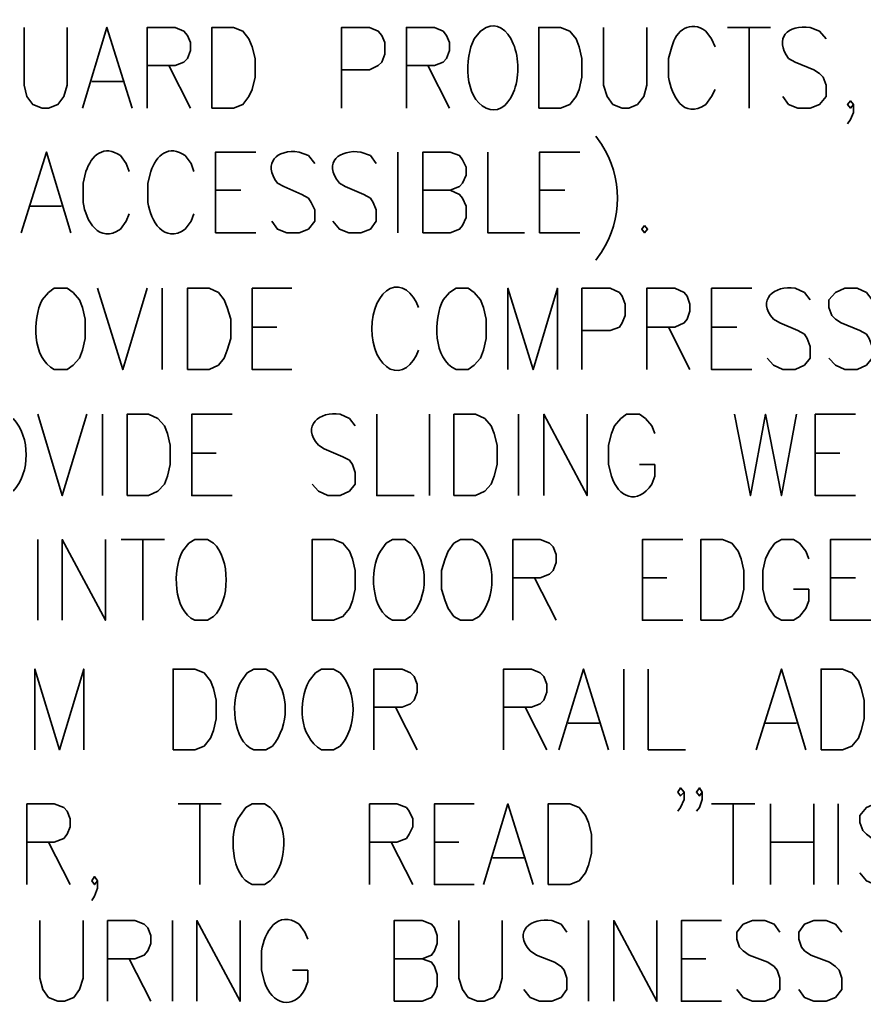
# Model space of a CAD drawing. Header units: inches. Extents: x 5 to 516, y -193 to 129.
# Drawn here: x 167.305 to 171.214, y -94.025 to -89.441 of the extents above; entities that cross this region are included whole.
import ezdxf

# ---------------------------------------------------------------- set-up
doc = ezdxf.new("R2010")
doc.units = ezdxf.units.IN
doc.header["$MEASUREMENT"] = 0
doc.layers.add('PDF3_Geometry', color=7, linetype='Continuous')

msp = doc.modelspace()

# ---------------------------------------------------------------- linework, layer by layer
at = {"layer": 'PDF3_Geometry', "lineweight": 35}
for points in [[(167.3245745, -89.4764474), (167.3245745, -89.743097), (167.337907, -89.7964269), (167.364572, -89.8330912), (167.4079025, -89.8497568), (167.4379006, -89.8497568), (167.4812312, -89.8330912), (167.5078961, -89.7964269), (167.5245617, -89.743097), (167.5245617, -89.4764474)], [(167.5945496, -89.8497585), (167.7078757, -89.4764491), (167.8245349, -89.8497585)], [(167.8945385, -89.8497585), (167.8945385, -89.4764491), (168.0245302, -89.4764491), (168.0645276, -89.4931147), (168.0811932, -89.5131135), (168.0945257, -89.5464447), (168.0945257, -89.583109), (168.0811932, -89.6197733), (168.0645276, -89.6364389), (168.0245302, -89.6531045), (167.8945385, -89.6531045)], [(168.7944781, -89.8497585), (168.7944781, -89.4764491), (168.9244698, -89.4764491), (168.9644672, -89.4931147), (168.9811328, -89.5131135), (168.9944653, -89.5464447), (168.9944653, -89.5997746), (168.9811328, -89.6364389), (168.9644672, -89.6531045), (168.9244698, -89.6731032), (168.7944781, -89.6731032)], [(169.0944535, -89.8497585), (169.0944535, -89.4764491), (169.2244451, -89.4764491), (169.2644426, -89.4931147), (169.2811082, -89.5131135), (169.2944406, -89.5464447), (169.2944406, -89.583109), (169.2811082, -89.6197733), (169.2644426, -89.6364389), (169.2244451, -89.6531045), (169.0944535, -89.6531045)], [(169.4644384, -89.4764474), (169.4377735, -89.493113), (169.4077754, -89.5297773)], [(170.007725, -89.4764474), (170.007725, -89.743097), (170.0243906, -89.7964269), (170.0510555, -89.8330912), (170.0943861, -89.8497568), (170.1243842, -89.8497568), (170.1643816, -89.8330912), (170.1943797, -89.7964269), (170.2077122, -89.743097), (170.2077122, -89.4764474)], [(170.5243612, -89.5664413), (170.5076956, -89.529777), (170.4810307, -89.4931127)], [(170.5810254, -89.4764474), (170.7810125, -89.4764474)], [(170.6810217, -89.4764474), (170.6810217, -89.8497568)], [(171.0376611, -89.5297785), (171.007663, -89.4931142), (170.9643325, -89.4764486)], [(170.3243741, -89.5664413), (170.3077085, -89.6197713), (170.3077085, -89.7064324)], [(170.8643389, -89.6197727), (170.894337, -89.6364383), (170.9809981, -89.6731027), (171.007663, -89.6897683), (171.0243286, -89.7064339), (171.0376611, -89.7430982), (171.0376611, -89.7964281), (171.007663, -89.8330924), (170.9643325, -89.849758), (170.9076695, -89.849758), (170.8643389, -89.8330924), (170.8376739, -89.7964281)], [(167.9945213, -89.6531023), (168.0945149, -89.8497564)], [(169.1944498, -89.6531023), (169.2944434, -89.8497564)], [(167.6378818, -89.7264314), (167.781206, -89.7264314)], [(170.4810307, -89.8330909), (170.5076956, -89.7964266), (170.5243612, -89.7630954)], [(171.1643213, -89.8330902), (171.1509888, -89.8497558), (171.1376563, -89.8330902), (171.1509888, -89.8164246), (171.1643213, -89.8330902), (171.1643213, -89.8697546), (171.1509888, -89.9030857), (171.1376563, -89.9230845)], [(167.3112426, -90.4263885), (167.4279018, -90.0530791), (167.5412278, -90.4263885)], [(168.3978369, -90.4263885), (168.2111822, -90.4263885), (168.2111822, -90.0530791), (168.3978369, -90.0530791)], [(168.6711543, -90.1064085), (168.6411562, -90.0697442), (168.5978257, -90.0530786)], [(168.9544614, -90.1064085), (168.9277964, -90.0697442), (168.8844658, -90.0530786)], [(169.0544577, -90.0530774), (169.0544577, -90.4263868)], [(169.1711223, -90.4263885), (169.1711223, -90.0530791), (169.2977808, -90.0530791), (169.3411114, -90.0697447), (169.3544438, -90.0897434), (169.3711094, -90.1230746), (169.3711094, -90.1597389), (169.3544438, -90.1964033), (169.3411114, -90.2130689), (169.2977808, -90.2297345), (169.1711223, -90.2297345)], [(169.4710976, -90.0530774), (169.4710976, -90.4263868), (169.6410867, -90.4263868)], [(169.8977407, -90.4263885), (169.711086, -90.4263885), (169.711086, -90.0530791), (169.8977407, -90.0530791)], [(167.8112105, -90.1430713), (167.7978781, -90.106407), (167.7712131, -90.0697427)], [(168.1111859, -90.1430713), (168.0978534, -90.106407), (168.0711884, -90.0697427)], [(167.6112234, -90.1430713), (167.5978909, -90.1964012), (167.5978909, -90.2863955)], [(167.9111987, -90.1430713), (167.8978662, -90.1964012), (167.8978662, -90.2863955)], [(168.4978321, -90.1964027), (168.5278302, -90.2130683), (168.6111582, -90.2497326), (168.6411562, -90.2663982), (168.6544887, -90.2863969), (168.6711543, -90.3197281), (168.6711543, -90.3730581), (168.6411562, -90.4097224), (168.5978257, -90.426388), (168.5411627, -90.426388), (168.4978321, -90.4097224), (168.4711671, -90.3730581)], [(168.7844723, -90.1964027), (168.8111372, -90.2130683), (168.8977983, -90.2497326), (168.9277964, -90.2663982), (168.9411289, -90.2863969), (168.9544614, -90.3197281), (168.9544614, -90.3730581), (168.9277964, -90.4097224), (168.8844658, -90.426388), (168.8278028, -90.426388), (168.7844723, -90.4097224), (168.7544742, -90.3730581)], [(168.2111822, -90.2297323), (168.3278414, -90.2297323)], [(169.2977824, -90.2297323), (169.341113, -90.249731), (169.3544455, -90.2663966), (169.3711111, -90.3030609), (169.3711111, -90.3563908), (169.3544455, -90.3930551), (169.341113, -90.4097207), (169.2977824, -90.4263863), (169.1711239, -90.4263863)], [(169.711086, -90.2297323), (169.8277452, -90.2297323)], [(167.3545612, -90.3030613), (167.4978854, -90.3030613)], [(167.7712131, -90.4097209), (167.7978781, -90.3730566), (167.8112105, -90.3397254)], [(168.0711884, -90.4097209), (168.0978534, -90.3730566), (168.1111859, -90.3397254)], [(167.4645666, -91.059681), (167.5245628, -91.059681), (167.5512278, -91.0396823), (167.5812258, -91.0063511), (167.5945583, -90.9696867), (167.6078908, -90.9163568), (167.6078908, -90.8263626), (167.5945583, -90.7730327), (167.5812258, -90.7363684), (167.5512278, -90.7030372), (167.5245628, -90.6830385), (167.4645666, -90.6830385), (167.4379017, -90.7030372), (167.4079036, -90.7363684)], [(167.6645457, -90.6830385), (167.7812049, -91.059681), (167.8945309, -90.6830385)], [(167.9645346, -90.6830385), (167.9645346, -91.059681)], [(168.5644961, -91.0596792), (168.3811745, -91.0596792), (168.3811745, -90.6830367), (168.5644961, -90.6830367)], [(169.3244463, -91.059681), (169.3811093, -91.059681), (169.4077743, -91.0396823), (169.4377724, -91.0063511), (169.4511049, -90.9696867), (169.4644373, -90.9163568), (169.4644373, -90.8263626), (169.4511049, -90.7730327), (169.4377724, -90.7363684), (169.4077743, -90.7030372), (169.3811093, -90.6830385), (169.3244463, -90.6830385), (169.2944482, -90.7030372), (169.2644502, -90.7363684)], [(169.5644212, -91.0596792), (169.5644212, -90.6830367), (169.6810803, -91.0596792), (169.7944064, -90.6830367), (169.7944064, -91.0596792)], [(169.9077422, -91.0596792), (169.9077422, -90.6830367), (170.0377339, -90.6830367), (170.0810645, -90.7030354), (170.0943969, -90.719701), (170.1077294, -90.7563653), (170.1077294, -90.8096952), (170.0943969, -90.8430264), (170.0810645, -90.8630252), (170.0377339, -90.8796908), (169.9077422, -90.8796908)], [(170.2077176, -91.0596792), (170.2077176, -90.6830367), (170.3377093, -90.6830367), (170.3810398, -90.7030354), (170.3943723, -90.719701), (170.4077048, -90.7563653), (170.4077048, -90.7896965), (170.3943723, -90.8263608), (170.3810398, -90.8430264), (170.3377093, -90.8630252), (170.2077176, -90.8630252)], [(170.6943476, -91.0596792), (170.5076929, -91.0596792), (170.5076929, -90.6830367), (170.6943476, -90.6830367)], [(170.9643423, -90.7363662), (170.9376773, -90.703035), (170.8943467, -90.6830363)], [(171.2509857, -90.7363662), (171.2243207, -90.703035), (171.1809902, -90.6830363), (171.1243271, -90.6830363), (171.0809966, -90.703035), (171.0509985, -90.7363662), (171.0509985, -90.7730305), (171.064331, -90.8096948), (171.0809966, -90.8263604), (171.1076615, -90.843026), (171.1943226, -90.8796903), (171.2243207, -90.8963559), (171.2376532, -90.9163547), (171.2509857, -90.953019), (171.2509857, -91.0063489), (171.2243207, -91.0396801), (171.1809902, -91.0596788), (171.1243271, -91.0596788), (171.0809966, -91.0396801), (171.0509985, -91.0063489)], [(170.7943532, -90.8263604), (170.8243512, -90.843026), (170.9076792, -90.8796903), (170.9376773, -90.8963559), (170.9510098, -90.9163547), (170.9643423, -90.953019), (170.9643423, -91.0063489), (170.9376773, -91.0396801), (170.8943467, -91.0596788), (170.8376837, -91.0596788), (170.7943532, -91.0396801), (170.7643551, -91.0063489)], [(168.3811745, -90.8630264), (168.4945006, -90.8630264)], [(170.3077139, -90.8630264), (170.4077075, -91.0596804)], [(170.5076929, -90.8630264), (170.6243521, -90.8630264)], [(167.3878978, -91.2663344), (167.5012239, -91.6429769), (167.61455, -91.2663344)], [(167.6878732, -91.2663344), (167.6878732, -91.6429769)], [(168.287845, -91.6429751), (168.1011903, -91.6429751), (168.1011903, -91.2663326), (168.287845, -91.2663326)], [(168.8578014, -91.3196621), (168.8311365, -91.2863309), (168.7878059, -91.2663322)], [(168.9577977, -91.2663344), (168.9577977, -91.6429769), (169.1311199, -91.6429769)], [(169.201109, -91.2663344), (169.201109, -91.6429769)], [(169.6144261, -91.2663344), (169.6144261, -91.6429769)], [(169.7310771, -91.6429751), (169.7310771, -91.2663326), (169.9310643, -91.6429751), (169.9310643, -91.2663326)], [(170.244377, -91.3563283), (170.2310445, -91.319664), (170.2010465, -91.2863328), (170.1743815, -91.2663341), (170.1143854, -91.2663341), (170.0877204, -91.2863328), (170.0577223, -91.319664), (170.0443898, -91.3563283), (170.0310574, -91.4096583), (170.0310574, -91.4996525), (170.0443898, -91.5529824)], [(170.614362, -91.2663344), (170.6876906, -91.6429769), (170.7576861, -91.2663344), (170.8310148, -91.6429769), (170.9010103, -91.2663344)], [(171.1743245, -91.6429751), (170.9876698, -91.6429751), (170.9876698, -91.2663326), (171.1743245, -91.2663326)], [(168.6878123, -91.4096564), (168.7144773, -91.426322), (168.8011384, -91.4629863), (168.8311365, -91.4796519), (168.8444689, -91.4996506), (168.8578014, -91.5363149), (168.8578014, -91.5896448), (168.8311365, -91.622976), (168.7878059, -91.6429747), (168.7311429, -91.6429747), (168.6878123, -91.622976), (168.6578142, -91.5896448)], [(168.1011903, -91.4463223), (168.2145164, -91.4463223)], [(170.9876698, -91.4463223), (171.1009958, -91.4463223)], [(170.2310445, -91.5896467), (170.244377, -91.5529824), (170.244377, -91.4996525), (170.1743815, -91.4996525)], [(167.3878978, -91.8462973), (167.3878978, -92.2196067)], [(167.5012261, -92.2196051), (167.5012261, -91.8462957), (167.7012133, -92.2196051), (167.7012133, -91.8462957)], [(167.7745375, -91.8462973), (167.9745247, -91.8462973)], [(167.8745338, -91.8462973), (167.8745338, -92.2196067)], [(168.2011834, -91.8629629), (168.1745184, -91.8462973), (168.1145223, -91.8462973), (168.0878573, -91.8629629), (168.0578592, -91.8996273)], [(169.1144581, -91.8629629), (169.0877932, -91.8462973), (169.0311302, -91.8462973), (169.0011321, -91.8629629), (168.9744671, -91.8996273)], [(169.4310985, -91.8629629), (169.4011005, -91.8462973), (169.3444374, -91.8462973), (169.3144394, -91.8629629), (169.2877744, -91.8996273), (169.2744419, -91.9362916), (169.2577763, -91.9896215), (169.2577763, -92.0762826), (169.2744419, -92.1296125), (169.2877744, -92.1662768), (169.3144394, -92.2029411), (169.3444374, -92.2196067), (169.4011005, -92.2196067), (169.4310985, -92.2029411)], [(169.5877622, -92.2196051), (169.5877622, -91.8462957), (169.7144208, -91.8462957), (169.7577513, -91.8629613), (169.7744169, -91.8796269), (169.7877494, -91.9162912), (169.7877494, -91.9529555), (169.7744169, -91.9896199), (169.7577513, -92.0062855), (169.7144208, -92.0229511), (169.5877622, -92.0229511)], [(170.3743676, -92.2196051), (170.1877129, -92.2196051), (170.1877129, -91.8462957), (170.3743676, -91.8462957)], [(170.9576695, -91.9362913), (170.944337, -91.899627), (170.914339, -91.8629627), (170.887674, -91.8462971), (170.831011, -91.8462971), (170.8010129, -91.8629627), (170.7743479, -91.899627), (170.7576823, -91.9362913), (170.7443499, -91.9896212), (170.7443499, -92.0762823), (170.7576823, -92.1296122), (170.7743479, -92.1662766), (170.8010129, -92.2029409), (170.831011, -92.2196065), (170.887674, -92.2196065), (170.914339, -92.2029409), (170.944337, -92.1662766), (170.9576695, -92.1296122), (170.9576695, -92.0762823), (170.887674, -92.0762823)], [(171.2443205, -92.2196051), (171.0576658, -92.2196051), (171.0576658, -91.8462957), (171.2443205, -91.8462957)], [(169.687745, -92.0229523), (169.7877385, -92.2196063)], [(170.1877129, -92.0229523), (170.301039, -92.0229523)], [(171.0576658, -92.0229523), (171.174325, -92.0229523)], [(168.1145223, -92.2196067), (168.1745184, -92.2196067), (168.2011834, -92.2029411)], [(169.0311302, -92.2196067), (169.0877932, -92.2196067), (169.1144581, -92.2029411)], [(167.3745659, -92.819566), (167.3745659, -92.4462566), (167.487892, -92.819566), (167.601218, -92.4462566), (167.601218, -92.819566)], [(168.7878021, -92.4629238), (168.757804, -92.4462582), (168.701141, -92.4462582), (168.674476, -92.4629238), (168.644478, -92.4995881)], [(168.9444658, -92.819566), (168.9444658, -92.4462566), (169.0744575, -92.4462566), (169.1144549, -92.4629222), (169.1311205, -92.4795878), (169.144453, -92.5162521), (169.144453, -92.5529164), (169.1311205, -92.5895807), (169.1144549, -92.6062463), (169.0744575, -92.6229119), (168.9444658, -92.6229119)], [(169.54443, -92.819566), (169.54443, -92.4462566), (169.6744217, -92.4462566), (169.7144191, -92.4629222), (169.7310847, -92.4795878), (169.7444172, -92.5162521), (169.7444172, -92.5529164), (169.7310847, -92.5895807), (169.7144191, -92.6062463), (169.6744217, -92.6229119), (169.54443, -92.6229119)], [(169.8010732, -92.819566), (169.9143993, -92.4462566), (170.0310585, -92.819566)], [(170.1010621, -92.4462582), (170.1010621, -92.8195676)], [(170.2143903, -92.4462582), (170.2143903, -92.8195676), (170.3877126, -92.8195676)], [(170.7143583, -92.819566), (170.8310175, -92.4462566), (170.9443435, -92.819566)], [(169.0444621, -92.6229131), (169.1444557, -92.8195672)], [(169.6444263, -92.6229131), (169.7444199, -92.8195672)], [(169.8444054, -92.6962422), (169.9877295, -92.6962422)], [(170.7576769, -92.6962422), (170.901001, -92.6962422)], [(168.701141, -92.8195676), (168.757804, -92.8195676), (168.7878021, -92.802902)], [(170.3810463, -93.0162222), (170.3643807, -93.0328878), (170.3510482, -93.0162222), (170.3643807, -92.9962235), (170.3810463, -93.0162222), (170.3810463, -93.0495534), (170.3643807, -93.0862177), (170.3510482, -93.1028833)], [(170.4643743, -93.0162222), (170.4510418, -93.0328878), (170.4377094, -93.0162222), (170.4510418, -92.9962235), (170.4643743, -93.0162222), (170.4643743, -93.0495534), (170.4510418, -93.0862177), (170.4377094, -93.1028833)], [(167.3379065, -93.4428611), (167.3379065, -93.0695517), (167.464565, -93.0695517), (167.5078956, -93.0862173), (167.5245612, -93.1028829), (167.5378936, -93.1395472), (167.5378936, -93.1762115), (167.5245612, -93.2095427), (167.5078956, -93.2295414), (167.464565, -93.246207), (167.3379065, -93.246207)], [(168.0378535, -93.0695499), (168.2378406, -93.0695499)], [(168.1378498, -93.0695499), (168.1378498, -93.4428593)], [(168.4645025, -93.0862155), (168.4378376, -93.0695499), (168.3811745, -93.0695499), (168.3511765, -93.0862155), (168.3245115, -93.1228799)], [(168.9244611, -93.4428611), (168.9244611, -93.0695517), (169.0511197, -93.0695517), (169.0944502, -93.0862173), (169.1077827, -93.1028829), (169.1244483, -93.1395472), (169.1244483, -93.1762115), (169.1077827, -93.2095427), (169.0944502, -93.2295414), (169.0511197, -93.246207), (168.9244611, -93.246207)], [(169.4077716, -93.4428611), (169.22445, -93.4428611), (169.22445, -93.0695517), (169.4077716, -93.0695517)], [(169.4510929, -93.4428611), (169.564419, -93.0695517), (169.6810782, -93.4428611)], [(170.5076929, -93.0695499), (170.7076801, -93.0695499)], [(170.6076892, -93.0695499), (170.6076892, -93.4428593)], [(170.781018, -93.0695499), (170.781018, -93.4428593)], [(170.980997, -93.0695499), (170.980997, -93.4428593)], [(171.0943252, -93.0695499), (171.0943252, -93.4428593)], [(171.3943141, -93.1228811), (171.3643161, -93.0862168), (171.3243186, -93.0695512), (171.2643225, -93.0695512), (171.224325, -93.0862168), (171.194327, -93.1228811), (171.194327, -93.1562123), (171.2076594, -93.1928766), (171.224325, -93.2095422), (171.25099, -93.2295409), (171.3376511, -93.2662052), (171.3643161, -93.2828708), (171.3809817, -93.2995364), (171.3943141, -93.3362007), (171.3943141, -93.3895306), (171.3643161, -93.426195), (171.3243186, -93.4428606), (171.2643225, -93.4428606), (171.224325, -93.426195), (171.194327, -93.3895306)], [(167.4378892, -93.2462083), (167.5378828, -93.4428623)], [(169.0244574, -93.2462083), (169.124451, -93.4428623)], [(169.22445, -93.2462083), (169.3377761, -93.2462083)], [(170.781018, -93.2462083), (170.9810051, -93.2462083)], [(169.4944251, -93.3195339), (169.6377492, -93.3195339)], [(167.6645457, -93.4261962), (167.6512132, -93.4428618), (167.6378807, -93.4261962), (167.6512132, -93.4061975), (167.6645457, -93.4261962), (167.6645457, -93.4595274), (167.6512132, -93.4961917), (167.6378807, -93.5161904)], [(168.3811745, -93.4428593), (168.4378376, -93.4428593), (168.4645025, -93.4261937)], [(167.3978934, -93.6095171), (167.3978934, -93.8761667), (167.4112259, -93.9294966), (167.4378908, -93.9661609), (167.4812214, -93.9828265), (167.5112195, -93.9828265), (167.55455, -93.9661609), (167.581215, -93.9294966), (167.5978806, -93.8761667), (167.5978806, -93.6095171)], [(167.7112142, -93.9828249), (167.7112142, -93.6095155), (167.8378728, -93.6095155), (167.8812033, -93.6261811), (167.8978689, -93.6428467), (167.9112014, -93.679511), (167.9112014, -93.7161753), (167.8978689, -93.7495065), (167.8812033, -93.7695052), (167.8378728, -93.7861708), (167.7112142, -93.7861708)], [(168.0111896, -93.6095171), (168.0111896, -93.9828265)], [(168.1245178, -93.9828249), (168.1245178, -93.6095155), (168.324505, -93.9828249), (168.324505, -93.6095155)], [(168.6378177, -93.6961781), (168.6244852, -93.6628469), (168.5978203, -93.6261825)], [(169.0377893, -93.9828249), (169.0377893, -93.6095155), (169.167781, -93.6095155), (169.2111116, -93.6261811), (169.224444, -93.6428467), (169.2377765, -93.679511), (169.2377765, -93.7161753), (169.224444, -93.7495065), (169.2111116, -93.7695052), (169.167781, -93.7861708), (169.0377893, -93.7861708)], [(169.3377782, -93.6095171), (169.3377782, -93.8761667), (169.3544438, -93.9294966), (169.3811088, -93.9661609), (169.4244394, -93.9828265), (169.4544374, -93.9828265), (169.497768, -93.9661609), (169.5244329, -93.9294966), (169.5377654, -93.8761667), (169.5377654, -93.6095171)], [(169.8377462, -93.6628482), (169.8110812, -93.6261839), (169.7677507, -93.6095183)], [(169.9377289, -93.6095171), (169.9377289, -93.9828265)], [(170.0543935, -93.9828249), (170.0543935, -93.6095155), (170.2543807, -93.9828249), (170.2543807, -93.6095155)], [(170.5543555, -93.9828249), (170.3677008, -93.9828249), (170.3677008, -93.6095155), (170.5543555, -93.6095155)], [(170.8243501, -93.6628482), (170.7976852, -93.6261839), (170.7543546, -93.6095183), (170.6976916, -93.6095183), (170.654361, -93.6261839), (170.624363, -93.6628482), (170.624363, -93.6961794), (170.6376954, -93.7328437), (170.654361, -93.7495093), (170.681026, -93.769508), (170.7676871, -93.8028392), (170.7976852, -93.822838), (170.8110177, -93.8395036), (170.8243501, -93.8761679), (170.8243501, -93.9294978), (170.7976852, -93.9661621), (170.7543546, -93.9828277), (170.6976916, -93.9828277), (170.654361, -93.9661621), (170.624363, -93.9294978)], [(171.1109936, -93.6628482), (171.0809955, -93.6261839), (171.0376649, -93.6095183), (170.9810019, -93.6095183), (170.9376713, -93.6261839), (170.9110064, -93.6628482), (170.9110064, -93.6961794), (170.9243389, -93.7328437), (170.9376713, -93.7495093), (170.9676694, -93.769508), (171.0543305, -93.8028392), (171.0809955, -93.822838), (171.0976611, -93.8395036), (171.1109936, -93.8761679), (171.1109936, -93.9294978), (171.0809955, -93.9661621), (171.0376649, -93.9828277), (170.9810019, -93.9828277), (170.9376713, -93.9661621), (170.9110064, -93.9294978)], [(168.424498, -93.749508), (168.424498, -93.8395022), (168.4378305, -93.8928321)], [(169.6677571, -93.7495093), (169.6977552, -93.769508), (169.7810832, -93.8028392), (169.8110812, -93.822838), (169.8244137, -93.8395036), (169.8377462, -93.8761679), (169.8377462, -93.9294978), (169.8110812, -93.9661621), (169.7677507, -93.9828277), (169.7110876, -93.9828277), (169.6677571, -93.9661621), (169.637759, -93.9294978)], [(167.8112105, -93.786172), (167.9112041, -93.9828261)], [(169.1677859, -93.786172), (169.2111164, -93.8028376), (169.2244489, -93.8228363), (169.2377814, -93.8595007), (169.2377814, -93.9128306), (169.2244489, -93.9461618), (169.2111164, -93.9661605), (169.1677859, -93.9828261), (169.0377942, -93.9828261)], [(170.3677008, -93.786172), (170.4810269, -93.786172)], [(168.6244852, -93.9294964), (168.6378177, -93.8928321), (168.6378177, -93.8395022), (168.5678222, -93.8395022)]]:
    msp.add_lwpolyline(points, dxfattribs=at)
for points in [[(168.1945139, -89.8497585), (168.1945139, -89.4764491), (168.2945075, -89.4764491), (168.337838, -89.4931147), (168.364503, -89.5297791), (168.3811686, -89.5664434), (168.3945011, -89.6197733), (168.3945011, -89.7064344), (168.3811686, -89.7630974), (168.364503, -89.7964286), (168.337838, -89.8330929), (168.2945075, -89.8497585)], [(169.7077496, -89.8497585), (169.7077496, -89.4764491), (169.8077432, -89.4764491), (169.8510738, -89.4931147), (169.8810719, -89.5297791), (169.8944043, -89.5664434), (169.9077368, -89.6197733), (169.9077368, -89.7064344), (169.8944043, -89.7630974), (169.8810719, -89.7964286), (169.8510738, -89.8330929), (169.8077432, -89.8497585)], [(170.197722, -90.3930553), (170.1843895, -90.4097209), (170.197722, -90.4263865), (170.2110545, -90.4097209)], [(168.0811856, -91.0596792), (168.0811856, -90.6830367), (168.1811792, -90.6830367), (168.2245098, -90.7030354), (168.2511747, -90.7363666), (168.2645072, -90.7730309), (168.2811728, -90.8263608), (168.2811728, -90.9163551), (168.2645072, -90.969685), (168.2511747, -91.0063493), (168.2245098, -91.0396805), (168.1811792, -91.0596792)], [(167.8012014, -91.6429751), (167.8012014, -91.2663326), (167.901195, -91.2663326), (167.9445256, -91.2863313), (167.9745236, -91.3196625), (167.9878561, -91.3563269), (168.0011886, -91.4096568), (168.0011886, -91.499651), (167.9878561, -91.5529809), (167.9745236, -91.5896452), (167.9445256, -91.6229764), (167.901195, -91.6429751)], [(169.3144372, -91.6429751), (169.3144372, -91.2663326), (169.4144308, -91.2663326), (169.4577613, -91.2863313), (169.4877594, -91.3196625), (169.5010919, -91.3563269), (169.5144244, -91.4096568), (169.5144244, -91.499651), (169.5010919, -91.5529809), (169.4877594, -91.5896452), (169.4577613, -91.6229764), (169.4144308, -91.6429751)], [(168.6578224, -92.2196051), (168.6578224, -91.8462957), (168.757816, -91.8462957), (168.8011465, -91.8629613), (168.8311446, -91.8996256), (168.8444771, -91.9362899), (168.8578096, -91.9896199), (168.8578096, -92.076281), (168.8444771, -92.1296109), (168.8311446, -92.1662752), (168.8011465, -92.2029395), (168.757816, -92.2196051)], [(170.4577016, -92.2196051), (170.4577016, -91.8462957), (170.5576952, -91.8462957), (170.6010257, -91.8629613), (170.6310238, -91.8996256), (170.6443563, -91.9362899), (170.6576887, -91.9896199), (170.6576887, -92.076281), (170.6443563, -92.1296109), (170.6310238, -92.1662752), (170.6010257, -92.2029395), (170.5576952, -92.2196051)], [(168.014526, -92.819566), (168.014526, -92.4462566), (168.1145195, -92.4462566), (168.1578501, -92.4629222), (168.1878482, -92.4995865), (168.2011807, -92.5362508), (168.2145131, -92.5895807), (168.2145131, -92.6762418), (168.2011807, -92.7295717), (168.1878482, -92.7662361), (168.1578501, -92.8029004), (168.1145195, -92.819566)], [(171.0143336, -92.819566), (171.0143336, -92.4462566), (171.1143272, -92.4462566), (171.1576578, -92.4629222), (171.1876558, -92.4995865), (171.2009883, -92.5362508), (171.2143208, -92.5895807), (171.2143208, -92.6762418), (171.2009883, -92.7295717), (171.1876558, -92.7662361), (171.1576578, -92.8029004), (171.1143272, -92.819566)], [(169.7510818, -93.4428611), (169.7510818, -93.0695517), (169.8510754, -93.0695517), (169.894406, -93.0862173), (169.924404, -93.1228816), (169.9377365, -93.1562128), (169.951069, -93.2095427), (169.951069, -93.299537), (169.9377365, -93.3528669), (169.924404, -93.3895312), (169.894406, -93.4261955), (169.8510754, -93.4428611)]]:
    msp.add_lwpolyline(points, close=True, dxfattribs=at)
for points in [[(169.9710656, -89.9797483), (169.9977305, -90.0164126, -0.298750002), (169.9977305, -90.5163806), (169.9710656, -90.5530449)], [(168.3878337, -92.8195676), (168.4444968, -92.8195676), (168.4744948, -92.802902, 0.348651961), (168.4744948, -92.4629238), (168.4444968, -92.4462582), (168.3878337, -92.4462582), (168.3578357, -92.4629238), (168.3311707, -92.4995881)]]:
    msp.add_lwpolyline(points, format="xyb", dxfattribs=at)
for centre, major_axis, ratio, start_param, end_param in [((169.4969901, -89.6636364), (-0.0016635, 0.1947846), 0.584970662, 2.837295102, 6.558285476), ((169.0510039, -90.8710945), (-0.0002912, 0.1930823), 0.602483496, 5.244204734, 10.45875192)]:
    msp.add_ellipse(centre, major_axis=major_axis, ratio=ratio, start_param=start_param, end_param=end_param, dxfattribs=at)
for points in [[(170.4810307, -89.4931127), (170.4105908, -89.4410605), (170.3410952, -89.4888352), (170.3243741, -89.5664413)], [(170.9643325, -89.4764486), (170.8592837, -89.4609496), (170.7947878, -89.5273342), (170.8643389, -89.6197727)], [(169.4077754, -89.5297773), (169.3638893, -89.6171606), (169.3607784, -89.8009266), (169.4644384, -89.8497568)], [(170.3077085, -89.7064324), (170.3233741, -89.7910381), (170.3762596, -89.9039197), (170.4810307, -89.8330909)], [(167.7712131, -90.0697427), (167.6955513, -90.0160239), (167.6357218, -90.0681317), (167.6112234, -90.1430713)], [(168.0711884, -90.0697427), (167.9955822, -90.0160239), (167.9356971, -90.0681317), (167.9111987, -90.1430713)], [(168.5978257, -90.0530786), (168.4927769, -90.0375796), (168.428281, -90.1039642), (168.4978321, -90.1964027)], [(168.8844658, -90.0530786), (168.7861388, -90.0393017), (168.7047551, -90.0993534), (168.7844723, -90.1964027)], [(167.5978909, -90.2863955), (167.6096124, -90.37089), (167.6723861, -90.4791053), (167.7712131, -90.4097209)], [(167.8978662, -90.2863955), (167.9096432, -90.37089), (167.9723059, -90.4791053), (168.0711884, -90.4097209)], [(170.8943467, -90.6830363), (170.799575, -90.6677039), (170.7126362, -90.7375328), (170.7943532, -90.8263604)], [(167.4079036, -90.7363684), (167.3631843, -90.8288624), (167.3610177, -91.0044067), (167.4645666, -91.059681)], [(169.2644502, -90.7363684), (169.2198419, -90.8261404), (169.217231, -91.0117396), (169.3244463, -91.059681)], [(168.7878059, -91.2663322), (168.6930342, -91.2509999), (168.6060953, -91.3208843), (168.6878123, -91.4096564)], [(167.2745663, -91.6229782), (167.3540057, -91.5352616), (167.3540057, -91.3740497), (167.2745663, -91.2863331)], [(170.0443898, -91.5529824), (170.0739435, -91.6513094), (170.1658821, -91.689807), (170.2310445, -91.5896467)], [(168.2011834, -92.2029411), (168.2799561, -92.1337234), (168.2799561, -91.9321807), (168.2011834, -91.8629629)], [(169.1144581, -92.2029411), (169.1981194, -92.1156134), (169.1981194, -91.9502907), (169.1144581, -91.8629629)], [(169.4310985, -92.2029411), (169.5108157, -92.1164467), (169.5108157, -91.9494574), (169.4310985, -91.8629629)], [(168.0578592, -91.8996273), (168.0124732, -91.9863439), (168.0142509, -92.1751096), (168.1145223, -92.2196067)], [(168.9744671, -91.8996273), (168.919804, -91.9816776), (168.9322476, -92.1820536), (169.0311302, -92.2196067)], [(168.7878021, -92.802902), (168.8675192, -92.7164075), (168.8675192, -92.5494183), (168.7878021, -92.4629238)], [(168.3311707, -92.4995881), (168.2765631, -92.5816384), (168.2889512, -92.7820144), (168.3878337, -92.8195676)], [(168.644478, -92.4995881), (168.5943145, -92.5996373), (168.5955922, -92.7566272), (168.701141, -92.8195676)], [(168.4645025, -93.4261937), (168.547275, -93.3400326), (168.5498304, -93.1720434), (168.4645025, -93.0862155)], [(168.3245115, -93.1228799), (168.2683484, -93.2001527), (168.283403, -93.4076949), (168.3811745, -93.4428593)], [(168.5978203, -93.6261825), (168.4989377, -93.5567981), (168.4362751, -93.6650134), (168.424498, -93.749508)], [(169.7677507, -93.6095183), (169.6710902, -93.594186), (169.5874289, -93.6584041), (169.6677571, -93.7495093)], [(168.4378305, -93.8928321), (168.4688841, -93.9993808), (168.5738774, -94.0245459), (168.6244852, -93.9294964)]]:
    msp.add_open_spline(points, degree=3, dxfattribs=at)

doc.saveas('drawing.dxf')
